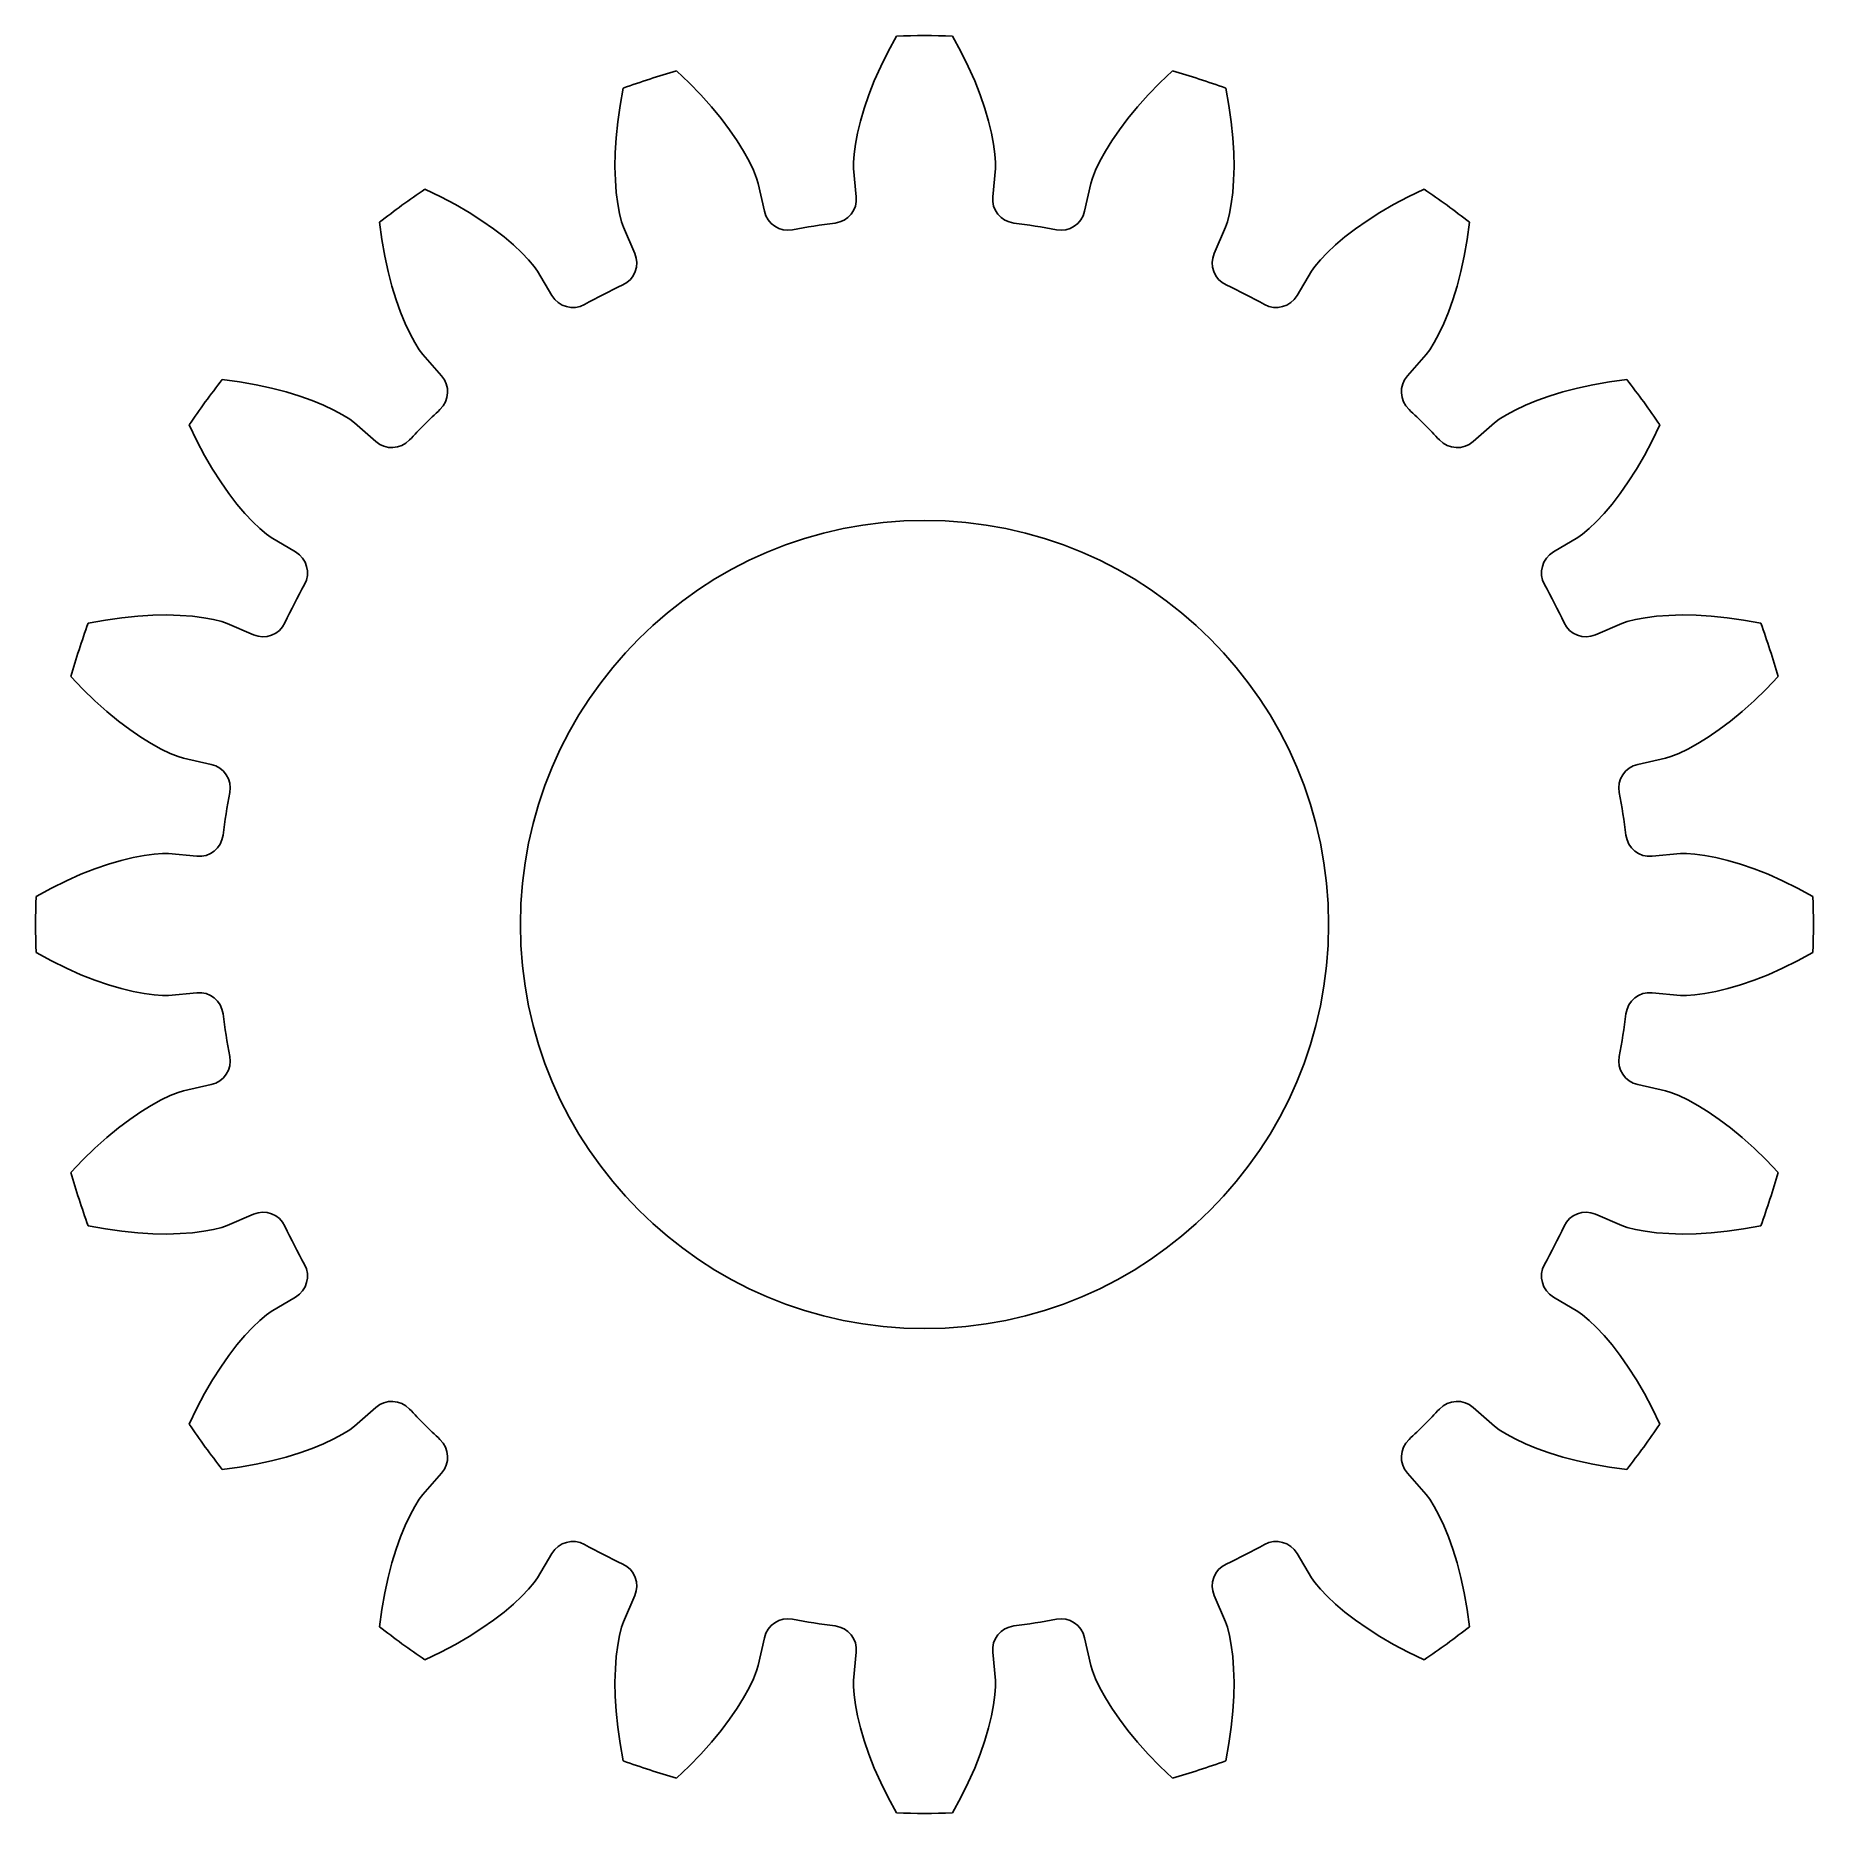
# Model space of a CAD drawing. Header units: millimetres. Extents: x -11 to 11, y -11 to 11.
import ezdxf

# ---------------------------------------------------------------- set-up
doc = ezdxf.new("R2010")
doc.units = ezdxf.units.MM

msp = doc.modelspace()

# ---------------------------------------------------------------- linework, layer by layer
at = {"layer": 'shaft'}
msp.add_circle((0, 0), 5, dxfattribs=at)
at = {"layer": 'sun'}
for p, q in [((-0.450509, 10.803797), (-0.541613, 10.618097)), ((-0.347382, 10.994513), (-0.450509, 10.803797)), ((0.450509, 10.803797), (0.347382, 10.994513)), ((0.541613, 10.618097), (0.450509, 10.803797)), ((-2.910098, 10.414237), (-3.067111, 10.563751)), ((-0.541613, 10.618097), (-0.621024, 10.438112)), ((0.621024, 10.438112), (0.541613, 10.618097)), ((3.067111, 10.563751), (2.910098, 10.414237)), ((-3.727872, 10.349057), (-3.767016, 10.135807)), ((-2.766068, 10.265778), (-2.910098, 10.414237)), ((-0.621024, 10.438112), (-0.689069, 10.264603)), ((0.689069, 10.264603), (0.621024, 10.438112)), ((2.910098, 10.414237), (2.766068, 10.265778)), ((3.767016, 10.135807), (3.727872, 10.349057)), ((-3.767016, 10.135807), (-3.796277, 9.931043)), ((-2.634926, 10.119142), (-2.766068, 10.265778)), ((-0.689069, 10.264603), (-0.74608, 10.098424)), ((0.74608, 10.098424), (0.689069, 10.264603)), ((2.766068, 10.265778), (2.634926, 10.119142)), ((3.796277, 9.931043), (3.767016, 10.135807)), ((-3.796277, 9.931043), (-3.816183, 9.735328)), ((-2.516593, 9.975152), (-2.634926, 10.119142)), ((-2.411021, 9.834723), (-2.516593, 9.975152)), ((-0.792388, 9.940575), (-0.828328, 9.792304)), ((-0.74608, 10.098424), (-0.792388, 9.940575)), ((0.792388, 9.940575), (0.74608, 10.098424)), ((0.828328, 9.792304), (0.792388, 9.940575)), ((2.516593, 9.975152), (2.411021, 9.834723)), ((2.634926, 10.119142), (2.516593, 9.975152)), ((3.816183, 9.735328), (3.796277, 9.931043)), ((-3.816183, 9.735328), (-3.82728, 9.549284)), ((-2.318201, 9.69891), (-2.411021, 9.834723)), ((-2.238202, 9.569002), (-2.318201, 9.69891)), ((-0.828328, 9.792304), (-0.854245, 9.655285)), ((0.854245, 9.655285), (0.828328, 9.792304)), ((2.318201, 9.69891), (2.238202, 9.569002)), ((2.411021, 9.834723), (2.318201, 9.69891)), ((3.82728, 9.549284), (3.816183, 9.735328)), ((-3.82728, 9.549284), (-3.830148, 9.37362)), ((-2.171212, 9.446698), (-2.238202, 9.569002)), ((-0.870514, 9.532035), (-0.877619, 9.427145)), ((-0.854245, 9.655285), (-0.870514, 9.532035)), ((0.870514, 9.532035), (0.854245, 9.655285)), ((0.877619, 9.427145), (0.870514, 9.532035)), ((2.238202, 9.569002), (2.171212, 9.446698)), ((3.830148, 9.37362), (3.82728, 9.549284)), ((-3.830148, 9.37362), (-3.825412, 9.209187)), ((-2.117653, 9.334508), (-2.171212, 9.446698)), ((-2.078483, 9.236946), (-2.117653, 9.334508)), ((-0.877619, 9.427145), (-0.876811, 9.35593)), ((-0.876811, 9.35593), (-0.843976, 9.005565)), ((0.843976, 9.005565), (0.876811, 9.35593)), ((0.876811, 9.35593), (0.877619, 9.427145)), ((2.117653, 9.334508), (2.078483, 9.236946)), ((2.171212, 9.446698), (2.117653, 9.334508)), ((3.825412, 9.209187), (3.830148, 9.37362)), ((-5.985844, 9.005258), (-6.181375, 9.098934)), ((-3.825412, 9.209187), (-3.813775, 9.057067)), ((-3.813775, 9.057067), (-3.796082, 8.918745)), ((-2.057245, 9.168968), (-2.078483, 9.236946)), ((-1.980204, 8.825604), (-2.057245, 9.168968)), ((2.057245, 9.168968), (1.980204, 8.825604)), ((2.078483, 9.236946), (2.057245, 9.168968)), ((3.796082, 8.918745), (3.813775, 9.057067)), ((3.813775, 9.057067), (3.825412, 9.209187)), ((6.181375, 9.098934), (5.985844, 9.005258)), ((-5.802986, 8.908573), (-5.985844, 9.005258)), ((-5.63295, 8.809639), (-5.802986, 8.908573)), ((-5.475914, 8.709263), (-5.63295, 8.809639)), ((-3.796082, 8.918745), (-3.773469, 8.7965)), ((3.773469, 8.7965), (3.796082, 8.918745)), ((5.63295, 8.809639), (5.475914, 8.709263)), ((5.802986, 8.908573), (5.63295, 8.809639)), ((5.985844, 9.005258), (5.802986, 8.908573)), ((-6.743451, 8.690562), (-6.714782, 8.475653)), ((-5.332113, 8.608331), (-5.475914, 8.709263)), ((-5.201868, 8.507848), (-5.332113, 8.608331)), ((-3.773469, 8.7965), (-3.747813, 8.694548)), ((-3.747813, 8.694548), (-3.725038, 8.627069)), ((-3.725038, 8.627069), (-3.585541, 8.303999)), ((3.585541, 8.303999), (3.725038, 8.627069)), ((3.725038, 8.627069), (3.747813, 8.694548)), ((3.747813, 8.694548), (3.773469, 8.7965)), ((5.332113, 8.608331), (5.201868, 8.507848)), ((5.475914, 8.709263), (5.332113, 8.608331)), ((6.714782, 8.475653), (6.743451, 8.690562)), ((-6.714782, 8.475653), (-6.679335, 8.271869)), ((-5.085641, 8.409019), (-5.201868, 8.507848)), ((-4.984136, 8.313402), (-5.085641, 8.409019)), ((5.085641, 8.409019), (4.984136, 8.313402)), ((5.201868, 8.507848), (5.085641, 8.409019)), ((6.679335, 8.271869), (6.714782, 8.475653)), ((-6.679335, 8.271869), (-6.637787, 8.079582)), ((-4.898529, 8.223254), (-4.984136, 8.313402)), ((-4.831128, 8.142572), (-4.898529, 8.223254)), ((-4.789923, 8.084483), (-4.831128, 8.142572)), ((4.831128, 8.142572), (4.789923, 8.084483)), ((4.898529, 8.223254), (4.831128, 8.142572)), ((4.984136, 8.313402), (4.898529, 8.223254)), ((6.637787, 8.079582), (6.679335, 8.271869)), ((-6.637787, 8.079582), (-6.590851, 7.899214)), ((-4.610548, 7.781732), (-4.789923, 8.084483)), ((4.789923, 8.084483), (4.610548, 7.781732)), ((6.590851, 7.899214), (6.637787, 8.079582)), ((-6.590851, 7.899214), (-6.539296, 7.731262)), ((-6.539296, 7.731262), (-6.483978, 7.57634)), ((6.483978, 7.57634), (6.539296, 7.731262)), ((6.539296, 7.731262), (6.590851, 7.899214)), ((-6.483978, 7.57634), (-6.425903, 7.435261)), ((6.425903, 7.435261), (6.483978, 7.57634)), ((-6.425903, 7.435261), (-6.366332, 7.309177)), ((-6.366332, 7.309177), (-6.30705, 7.199903)), ((6.30705, 7.199903), (6.366332, 7.309177)), ((6.366332, 7.309177), (6.425903, 7.435261)), ((-6.30705, 7.199903), (-6.251145, 7.110869)), ((-6.251145, 7.110869), (-6.208633, 7.05373)), ((-6.208633, 7.05373), (-5.976129, 6.789579)), ((5.976129, 6.789579), (6.208633, 7.05373)), ((6.208633, 7.05373), (6.251145, 7.110869)), ((6.251145, 7.110869), (6.30705, 7.199903)), ((-8.475653, 6.714782), (-8.690562, 6.743451)), ((-8.271869, 6.679335), (-8.475653, 6.714782)), ((-8.079582, 6.637787), (-8.271869, 6.679335)), ((-7.899214, 6.590851), (-8.079582, 6.637787)), ((8.079582, 6.637787), (7.899214, 6.590851)), ((8.271869, 6.679335), (8.079582, 6.637787)), ((8.475653, 6.714782), (8.271869, 6.679335)), ((8.690562, 6.743451), (8.475653, 6.714782)), ((-7.731262, 6.539296), (-7.899214, 6.590851)), ((-7.57634, 6.483978), (-7.731262, 6.539296)), ((-7.435261, 6.425903), (-7.57634, 6.483978)), ((-7.309177, 6.366332), (-7.435261, 6.425903)), ((7.435261, 6.425903), (7.309177, 6.366332)), ((7.57634, 6.483978), (7.435261, 6.425903)), ((7.731262, 6.539296), (7.57634, 6.483978)), ((7.899214, 6.590851), (7.731262, 6.539296)), ((-9.098934, 6.181375), (-9.005258, 5.985844)), ((-7.199903, 6.30705), (-7.309177, 6.366332)), ((-7.110869, 6.251145), (-7.199903, 6.30705)), ((-7.05373, 6.208633), (-7.110869, 6.251145)), ((-6.789579, 5.976129), (-7.05373, 6.208633)), ((7.05373, 6.208633), (6.789579, 5.976129)), ((7.110869, 6.251145), (7.05373, 6.208633)), ((7.199903, 6.30705), (7.110869, 6.251145)), ((7.309177, 6.366332), (7.199903, 6.30705)), ((9.005258, 5.985844), (9.098934, 6.181375)), ((-9.005258, 5.985844), (-8.908573, 5.802986)), ((8.908573, 5.802986), (9.005258, 5.985844)), ((-8.908573, 5.802986), (-8.809639, 5.63295)), ((8.809639, 5.63295), (8.908573, 5.802986)), ((-8.809639, 5.63295), (-8.709263, 5.475914)), ((8.709263, 5.475914), (8.809639, 5.63295)), ((-8.709263, 5.475914), (-8.608331, 5.332113)), ((-8.608331, 5.332113), (-8.507848, 5.201868)), ((8.507848, 5.201868), (8.608331, 5.332113)), ((8.608331, 5.332113), (8.709263, 5.475914)), ((-8.507848, 5.201868), (-8.409019, 5.085641)), ((-8.409019, 5.085641), (-8.313402, 4.984136)), ((8.313402, 4.984136), (8.409019, 5.085641)), ((8.409019, 5.085641), (8.507848, 5.201868)), ((-8.313402, 4.984136), (-8.223254, 4.898529)), ((-8.223254, 4.898529), (-8.142572, 4.831128)), ((8.142572, 4.831128), (8.223254, 4.898529)), ((8.223254, 4.898529), (8.313402, 4.984136)), ((-8.142572, 4.831128), (-8.084483, 4.789923)), ((-8.084483, 4.789923), (-7.781732, 4.610548)), ((7.781732, 4.610548), (8.084483, 4.789923)), ((8.084483, 4.789923), (8.142572, 4.831128)), ((-10.135807, 3.767016), (-10.349057, 3.727872)), ((-9.931043, 3.796277), (-10.135807, 3.767016)), ((-9.735328, 3.816183), (-9.931043, 3.796277)), ((-9.549284, 3.82728), (-9.735328, 3.816183)), ((-9.37362, 3.830148), (-9.549284, 3.82728)), ((-9.209187, 3.825412), (-9.37362, 3.830148)), ((-9.057067, 3.813775), (-9.209187, 3.825412)), ((-8.918745, 3.796082), (-9.057067, 3.813775)), ((-8.7965, 3.773469), (-8.918745, 3.796082)), ((-8.694548, 3.747813), (-8.7965, 3.773469)), ((-8.627069, 3.725038), (-8.694548, 3.747813)), ((8.694548, 3.747813), (8.627069, 3.725038)), ((8.7965, 3.773469), (8.694548, 3.747813)), ((8.918745, 3.796082), (8.7965, 3.773469)), ((9.057067, 3.813775), (8.918745, 3.796082)), ((9.209187, 3.825412), (9.057067, 3.813775)), ((9.37362, 3.830148), (9.209187, 3.825412)), ((9.549284, 3.82728), (9.37362, 3.830148)), ((9.735328, 3.816183), (9.549284, 3.82728)), ((9.931043, 3.796277), (9.735328, 3.816183)), ((10.135807, 3.767016), (9.931043, 3.796277)), ((10.349057, 3.727872), (10.135807, 3.767016)), ((-8.303999, 3.585541), (-8.627069, 3.725038)), ((8.627069, 3.725038), (8.303999, 3.585541)), ((-10.563751, 3.067111), (-10.414237, 2.910098)), ((-10.414237, 2.910098), (-10.265778, 2.766068)), ((10.265778, 2.766068), (10.414237, 2.910098)), ((10.414237, 2.910098), (10.563751, 3.067111)), ((-10.265778, 2.766068), (-10.119142, 2.634926)), ((10.119142, 2.634926), (10.265778, 2.766068)), ((-10.119142, 2.634926), (-9.975152, 2.516593)), ((-9.975152, 2.516593), (-9.834723, 2.411021)), ((9.834723, 2.411021), (9.975152, 2.516593)), ((9.975152, 2.516593), (10.119142, 2.634926)), ((-9.834723, 2.411021), (-9.69891, 2.318201)), ((-9.69891, 2.318201), (-9.569002, 2.238202)), ((-9.569002, 2.238202), (-9.446698, 2.171212)), ((9.446698, 2.171212), (9.569002, 2.238202)), ((9.569002, 2.238202), (9.69891, 2.318201)), ((9.69891, 2.318201), (9.834723, 2.411021)), ((-9.446698, 2.171212), (-9.334508, 2.117653)), ((-9.334508, 2.117653), (-9.236946, 2.078483)), ((-9.236946, 2.078483), (-9.168968, 2.057245)), ((-9.168968, 2.057245), (-8.825604, 1.980204)), ((8.825604, 1.980204), (9.168968, 2.057245)), ((9.168968, 2.057245), (9.236946, 2.078483)), ((9.236946, 2.078483), (9.334508, 2.117653)), ((9.334508, 2.117653), (9.446698, 2.171212)), ((-10.264603, 0.689069), (-10.438112, 0.621024)), ((-10.098424, 0.74608), (-10.264603, 0.689069)), ((-9.940575, 0.792388), (-10.098424, 0.74608)), ((-9.792304, 0.828328), (-9.940575, 0.792388)), ((-9.655285, 0.854245), (-9.792304, 0.828328)), ((-9.532035, 0.870514), (-9.655285, 0.854245)), ((-9.427145, 0.877619), (-9.532035, 0.870514)), ((-9.35593, 0.876811), (-9.427145, 0.877619)), ((-9.005565, 0.843976), (-9.35593, 0.876811)), ((9.35593, 0.876811), (9.005565, 0.843976)), ((9.427145, 0.877619), (9.35593, 0.876811)), ((9.532035, 0.870514), (9.427145, 0.877619)), ((9.655285, 0.854245), (9.532035, 0.870514)), ((9.792304, 0.828328), (9.655285, 0.854245)), ((9.940575, 0.792388), (9.792304, 0.828328)), ((10.098424, 0.74608), (9.940575, 0.792388)), ((10.264603, 0.689069), (10.098424, 0.74608)), ((10.438112, 0.621024), (10.264603, 0.689069)), ((-10.803797, 0.450509), (-10.994513, 0.347382)), ((-10.618097, 0.541613), (-10.803797, 0.450509)), ((-10.438112, 0.621024), (-10.618097, 0.541613)), ((10.618097, 0.541613), (10.438112, 0.621024)), ((10.803797, 0.450509), (10.618097, 0.541613)), ((10.994513, 0.347382), (10.803797, 0.450509)), ((-10.994513, -0.347382), (-10.803797, -0.450509)), ((10.803797, -0.450509), (10.994513, -0.347382)), ((-10.803797, -0.450509), (-10.618097, -0.541613)), ((-10.618097, -0.541613), (-10.438112, -0.621024)), ((-10.438112, -0.621024), (-10.264603, -0.689069)), ((10.264603, -0.689069), (10.438112, -0.621024)), ((10.438112, -0.621024), (10.618097, -0.541613)), ((10.618097, -0.541613), (10.803797, -0.450509)), ((-10.264603, -0.689069), (-10.098424, -0.74608)), ((-10.098424, -0.74608), (-9.940575, -0.792388)), ((-9.940575, -0.792388), (-9.792304, -0.828328)), ((-9.792304, -0.828328), (-9.655285, -0.854245)), ((-9.655285, -0.854245), (-9.532035, -0.870514)), ((-9.532035, -0.870514), (-9.427145, -0.877619)), ((-9.427145, -0.877619), (-9.35593, -0.876811)), ((-9.35593, -0.876811), (-9.005565, -0.843976)), ((9.005565, -0.843976), (9.35593, -0.876811)), ((9.35593, -0.876811), (9.427145, -0.877619)), ((9.427145, -0.877619), (9.532035, -0.870514)), ((9.532035, -0.870514), (9.655285, -0.854245)), ((9.655285, -0.854245), (9.792304, -0.828328)), ((9.792304, -0.828328), (9.940575, -0.792388)), ((9.940575, -0.792388), (10.098424, -0.74608)), ((10.098424, -0.74608), (10.264603, -0.689069)), ((-9.446698, -2.171212), (-9.569002, -2.238202)), ((-9.334508, -2.117653), (-9.446698, -2.171212)), ((-9.236946, -2.078483), (-9.334508, -2.117653)), ((-9.168968, -2.057245), (-9.236946, -2.078483)), ((-8.825604, -1.980204), (-9.168968, -2.057245)), ((9.168968, -2.057245), (8.825604, -1.980204)), ((9.236946, -2.078483), (9.168968, -2.057245)), ((9.334508, -2.117653), (9.236946, -2.078483)), ((9.446698, -2.171212), (9.334508, -2.117653)), ((9.569002, -2.238202), (9.446698, -2.171212)), ((-9.834723, -2.411021), (-9.975152, -2.516593)), ((-9.69891, -2.318201), (-9.834723, -2.411021)), ((-9.569002, -2.238202), (-9.69891, -2.318201)), ((9.69891, -2.318201), (9.569002, -2.238202)), ((9.834723, -2.411021), (9.69891, -2.318201)), ((9.975152, -2.516593), (9.834723, -2.411021)), ((-10.119142, -2.634926), (-10.265778, -2.766068)), ((-9.975152, -2.516593), (-10.119142, -2.634926)), ((10.119142, -2.634926), (9.975152, -2.516593)), ((10.265778, -2.766068), (10.119142, -2.634926)), ((-10.265778, -2.766068), (-10.414237, -2.910098)), ((10.414237, -2.910098), (10.265778, -2.766068)), ((-10.414237, -2.910098), (-10.563751, -3.067111)), ((10.563751, -3.067111), (10.414237, -2.910098)), ((-10.349057, -3.727872), (-10.135807, -3.767016)), ((-8.694548, -3.747813), (-8.627069, -3.725038)), ((-8.627069, -3.725038), (-8.303999, -3.585541)), ((8.303999, -3.585541), (8.627069, -3.725038)), ((8.627069, -3.725038), (8.694548, -3.747813)), ((10.135807, -3.767016), (10.349057, -3.727872)), ((-10.135807, -3.767016), (-9.931043, -3.796277)), ((-9.931043, -3.796277), (-9.735328, -3.816183)), ((-9.735328, -3.816183), (-9.549284, -3.82728)), ((-9.549284, -3.82728), (-9.37362, -3.830148)), ((-9.37362, -3.830148), (-9.209187, -3.825412)), ((-9.209187, -3.825412), (-9.057067, -3.813775)), ((-9.057067, -3.813775), (-8.918745, -3.796082)), ((-8.918745, -3.796082), (-8.7965, -3.773469)), ((-8.7965, -3.773469), (-8.694548, -3.747813)), ((8.694548, -3.747813), (8.7965, -3.773469)), ((8.7965, -3.773469), (8.918745, -3.796082)), ((8.918745, -3.796082), (9.057067, -3.813775)), ((9.057067, -3.813775), (9.209187, -3.825412)), ((9.209187, -3.825412), (9.37362, -3.830148)), ((9.37362, -3.830148), (9.549284, -3.82728)), ((9.549284, -3.82728), (9.735328, -3.816183)), ((9.735328, -3.816183), (9.931043, -3.796277)), ((9.931043, -3.796277), (10.135807, -3.767016)), ((-7.781732, -4.610548), (-8.084483, -4.789923)), ((8.084483, -4.789923), (7.781732, -4.610548)), ((-8.142572, -4.831128), (-8.223254, -4.898529)), ((-8.084483, -4.789923), (-8.142572, -4.831128)), ((8.142572, -4.831128), (8.084483, -4.789923)), ((8.223254, -4.898529), (8.142572, -4.831128)), ((-8.313402, -4.984136), (-8.409019, -5.085641)), ((-8.223254, -4.898529), (-8.313402, -4.984136)), ((8.313402, -4.984136), (8.223254, -4.898529)), ((8.409019, -5.085641), (8.313402, -4.984136)), ((-8.507848, -5.201868), (-8.608331, -5.332113)), ((-8.409019, -5.085641), (-8.507848, -5.201868)), ((8.507848, -5.201868), (8.409019, -5.085641)), ((8.608331, -5.332113), (8.507848, -5.201868)), ((-8.709263, -5.475914), (-8.809639, -5.63295)), ((-8.608331, -5.332113), (-8.709263, -5.475914)), ((8.709263, -5.475914), (8.608331, -5.332113)), ((8.809639, -5.63295), (8.709263, -5.475914)), ((-8.809639, -5.63295), (-8.908573, -5.802986)), ((8.908573, -5.802986), (8.809639, -5.63295)), ((-8.908573, -5.802986), (-9.005258, -5.985844)), ((9.005258, -5.985844), (8.908573, -5.802986)), ((-9.005258, -5.985844), (-9.098934, -6.181375)), ((-7.05373, -6.208633), (-6.789579, -5.976129)), ((6.789579, -5.976129), (7.05373, -6.208633)), ((9.098934, -6.181375), (9.005258, -5.985844)), ((-7.435261, -6.425903), (-7.309177, -6.366332)), ((-7.309177, -6.366332), (-7.199903, -6.30705)), ((-7.199903, -6.30705), (-7.110869, -6.251145)), ((-7.110869, -6.251145), (-7.05373, -6.208633)), ((7.05373, -6.208633), (7.110869, -6.251145)), ((7.110869, -6.251145), (7.199903, -6.30705)), ((7.199903, -6.30705), (7.309177, -6.366332)), ((7.309177, -6.366332), (7.435261, -6.425903)), ((-8.079582, -6.637787), (-7.899214, -6.590851)), ((-7.899214, -6.590851), (-7.731262, -6.539296)), ((-7.731262, -6.539296), (-7.57634, -6.483978)), ((-7.57634, -6.483978), (-7.435261, -6.425903)), ((7.435261, -6.425903), (7.57634, -6.483978)), ((7.57634, -6.483978), (7.731262, -6.539296)), ((7.731262, -6.539296), (7.899214, -6.590851)), ((7.899214, -6.590851), (8.079582, -6.637787)), ((-8.690562, -6.743451), (-8.475653, -6.714782)), ((-8.475653, -6.714782), (-8.271869, -6.679335)), ((-8.271869, -6.679335), (-8.079582, -6.637787)), ((-5.976129, -6.789579), (-6.208633, -7.05373)), ((6.208633, -7.05373), (5.976129, -6.789579)), ((8.079582, -6.637787), (8.271869, -6.679335)), ((8.271869, -6.679335), (8.475653, -6.714782)), ((8.475653, -6.714782), (8.690562, -6.743451)), ((-6.30705, -7.199903), (-6.366332, -7.309177)), ((-6.251145, -7.110869), (-6.30705, -7.199903)), ((-6.208633, -7.05373), (-6.251145, -7.110869)), ((6.251145, -7.110869), (6.208633, -7.05373)), ((6.30705, -7.199903), (6.251145, -7.110869)), ((6.366332, -7.309177), (6.30705, -7.199903)), ((-6.425903, -7.435261), (-6.483978, -7.57634)), ((-6.366332, -7.309177), (-6.425903, -7.435261)), ((6.425903, -7.435261), (6.366332, -7.309177)), ((6.483978, -7.57634), (6.425903, -7.435261)), ((-6.483978, -7.57634), (-6.539296, -7.731262)), ((6.539296, -7.731262), (6.483978, -7.57634)), ((-6.590851, -7.899214), (-6.637787, -8.079582)), ((-6.539296, -7.731262), (-6.590851, -7.899214)), ((-4.789923, -8.084483), (-4.610548, -7.781732)), ((4.610548, -7.781732), (4.789923, -8.084483)), ((6.590851, -7.899214), (6.539296, -7.731262)), ((6.637787, -8.079582), (6.590851, -7.899214)), ((-6.637787, -8.079582), (-6.679335, -8.271869)), ((-4.831128, -8.142572), (-4.789923, -8.084483)), ((4.789923, -8.084483), (4.831128, -8.142572)), ((6.679335, -8.271869), (6.637787, -8.079582)), ((-6.679335, -8.271869), (-6.714782, -8.475653)), ((-5.085641, -8.409019), (-4.984136, -8.313402)), ((-4.984136, -8.313402), (-4.898529, -8.223254)), ((-4.898529, -8.223254), (-4.831128, -8.142572)), ((-3.585541, -8.303999), (-3.725038, -8.627069)), ((3.725038, -8.627069), (3.585541, -8.303999)), ((4.831128, -8.142572), (4.898529, -8.223254)), ((4.898529, -8.223254), (4.984136, -8.313402)), ((4.984136, -8.313402), (5.085641, -8.409019)), ((6.714782, -8.475653), (6.679335, -8.271869)), ((-6.714782, -8.475653), (-6.743451, -8.690562)), ((-5.332113, -8.608331), (-5.201868, -8.507848)), ((-5.201868, -8.507848), (-5.085641, -8.409019)), ((5.085641, -8.409019), (5.201868, -8.507848)), ((5.201868, -8.507848), (5.332113, -8.608331)), ((6.743451, -8.690562), (6.714782, -8.475653)), ((-5.63295, -8.809639), (-5.475914, -8.709263)), ((-5.475914, -8.709263), (-5.332113, -8.608331)), ((-3.773469, -8.7965), (-3.796082, -8.918745)), ((-3.747813, -8.694548), (-3.773469, -8.7965)), ((-3.725038, -8.627069), (-3.747813, -8.694548)), ((3.747813, -8.694548), (3.725038, -8.627069)), ((3.773469, -8.7965), (3.747813, -8.694548)), ((3.796082, -8.918745), (3.773469, -8.7965)), ((5.332113, -8.608331), (5.475914, -8.709263)), ((5.475914, -8.709263), (5.63295, -8.809639)), ((-6.181375, -9.098934), (-5.985844, -9.005258)), ((-5.985844, -9.005258), (-5.802986, -8.908573)), ((-5.802986, -8.908573), (-5.63295, -8.809639)), ((-3.796082, -8.918745), (-3.813775, -9.057067)), ((-2.057245, -9.168968), (-1.980204, -8.825604)), ((-0.843976, -9.005565), (-0.876811, -9.35593)), ((0.876811, -9.35593), (0.843976, -9.005565)), ((1.980204, -8.825604), (2.057245, -9.168968)), ((3.813775, -9.057067), (3.796082, -8.918745)), ((5.63295, -8.809639), (5.802986, -8.908573)), ((5.802986, -8.908573), (5.985844, -9.005258)), ((5.985844, -9.005258), (6.181375, -9.098934)), ((-3.825412, -9.209187), (-3.830148, -9.37362)), ((-3.813775, -9.057067), (-3.825412, -9.209187)), ((-2.117653, -9.334508), (-2.078483, -9.236946)), ((-2.078483, -9.236946), (-2.057245, -9.168968)), ((2.057245, -9.168968), (2.078483, -9.236946)), ((2.078483, -9.236946), (2.117653, -9.334508)), ((3.825412, -9.209187), (3.813775, -9.057067)), ((3.830148, -9.37362), (3.825412, -9.209187)), ((-3.830148, -9.37362), (-3.82728, -9.549284)), ((-2.238202, -9.569002), (-2.171212, -9.446698)), ((-2.171212, -9.446698), (-2.117653, -9.334508)), ((-0.876811, -9.35593), (-0.877619, -9.427145)), ((-0.877619, -9.427145), (-0.870514, -9.532035)), ((0.870514, -9.532035), (0.877619, -9.427145)), ((0.877619, -9.427145), (0.876811, -9.35593)), ((2.117653, -9.334508), (2.171212, -9.446698)), ((2.171212, -9.446698), (2.238202, -9.569002)), ((3.82728, -9.549284), (3.830148, -9.37362)), ((-3.82728, -9.549284), (-3.816183, -9.735328)), ((-2.318201, -9.69891), (-2.238202, -9.569002)), ((-0.870514, -9.532035), (-0.854245, -9.655285)), ((-0.854245, -9.655285), (-0.828328, -9.792304)), ((0.828328, -9.792304), (0.854245, -9.655285)), ((0.854245, -9.655285), (0.870514, -9.532035)), ((2.238202, -9.569002), (2.318201, -9.69891)), ((3.816183, -9.735328), (3.82728, -9.549284)), ((-3.816183, -9.735328), (-3.796277, -9.931043)), ((-2.516593, -9.975152), (-2.411021, -9.834723)), ((-2.411021, -9.834723), (-2.318201, -9.69891)), ((-0.828328, -9.792304), (-0.792388, -9.940575)), ((0.792388, -9.940575), (0.828328, -9.792304)), ((2.318201, -9.69891), (2.411021, -9.834723)), ((2.411021, -9.834723), (2.516593, -9.975152)), ((3.796277, -9.931043), (3.816183, -9.735328)), ((-3.796277, -9.931043), (-3.767016, -10.135807)), ((-2.766068, -10.265778), (-2.634926, -10.119142)), ((-2.634926, -10.119142), (-2.516593, -9.975152)), ((-0.792388, -9.940575), (-0.74608, -10.098424)), ((-0.74608, -10.098424), (-0.689069, -10.264603)), ((0.689069, -10.264603), (0.74608, -10.098424)), ((0.74608, -10.098424), (0.792388, -9.940575)), ((2.516593, -9.975152), (2.634926, -10.119142)), ((2.634926, -10.119142), (2.766068, -10.265778)), ((3.767016, -10.135807), (3.796277, -9.931043)), ((-3.767016, -10.135807), (-3.727872, -10.349057)), ((-2.910098, -10.414237), (-2.766068, -10.265778)), ((-0.689069, -10.264603), (-0.621024, -10.438112)), ((0.621024, -10.438112), (0.689069, -10.264603)), ((2.766068, -10.265778), (2.910098, -10.414237)), ((3.727872, -10.349057), (3.767016, -10.135807)), ((-3.067111, -10.563751), (-2.910098, -10.414237)), ((-0.621024, -10.438112), (-0.541613, -10.618097)), ((0.541613, -10.618097), (0.621024, -10.438112)), ((2.910098, -10.414237), (3.067111, -10.563751)), ((-0.541613, -10.618097), (-0.450509, -10.803797)), ((0.450509, -10.803797), (0.541613, -10.618097)), ((-0.450509, -10.803797), (-0.347382, -10.994513)), ((0.347382, -10.994513), (0.450509, -10.803797))]:
    msp.add_line(p, q, dxfattribs=at)
for centre, radius, start, end in [((0, 0), 11, 88.190287, 91.809713), ((0, 0), 11, 106.190287, 109.809713), ((0, 0), 11, 70.190287, 73.809713), ((0, 0), 11, 124.190287, 127.809713), ((0, 0), 11, 52.190287, 55.809713), ((-1.687482, 8.891283), 0.3, 192.646042, 280.746386), ((-1.142667, 8.977573), 0.3, 277.253614, 5.353958), ((1.142667, 8.977573), 0.3, 174.646042, 262.746386), ((1.687482, 8.891283), 0.3, 259.253614, 347.353958), ((0, 0), 8.75, 97.253614, 100.746386), ((0, 0), 8.75, 79.253614, 82.746386), ((-3.860963, 8.185076), 0.3, 295.253614, 23.353958), ((3.860963, 8.185076), 0.3, 156.646042, 244.746386), ((-4.352448, 7.934652), 0.3, 210.646042, 298.746386), ((0, 0), 8.75, 115.253614, 118.746386), ((0, 0), 8.75, 61.253614, 64.746386), ((4.352448, 7.934652), 0.3, 241.253614, 329.353958), ((0, 0), 11, 142.190287, 145.809713), ((-6.201322, 6.591366), 0.3, 313.253614, 41.353958), ((6.201322, 6.591366), 0.3, 138.646042, 226.746386), ((0, 0), 11, 34.190287, 37.809713), ((0, 0), 8.75, 133.253614, 136.746386), ((0, 0), 8.75, 43.253614, 46.746386), ((-6.591366, 6.201322), 0.3, 228.646042, 316.746386), ((6.591366, 6.201322), 0.3, 223.253614, 311.353958), ((-7.934652, 4.352448), 0.3, 331.253614, 59.353958), ((7.934652, 4.352448), 0.3, 120.646042, 208.746386), ((0, 0), 8.75, 151.253614, 154.746386), ((0, 0), 8.75, 25.253614, 28.746386), ((0, 0), 11, 160.190287, 163.809713), ((-8.185076, 3.860963), 0.3, 246.646042, 334.746386), ((8.185076, 3.860963), 0.3, 205.253614, 293.353958), ((0, 0), 11, 16.190287, 19.809713), ((-8.891283, 1.687482), 0.3, 349.253614, 77.353958), ((8.891283, 1.687482), 0.3, 102.646042, 190.746386), ((0, 0), 8.75, 169.253614, 172.746386), ((0, 0), 8.75, 7.253614, 10.746386), ((-8.977573, 1.142667), 0.3, 264.646042, 352.746386), ((8.977573, 1.142667), 0.3, 187.253614, 275.353958), ((0, 0), 11, 178.190287, 181.809713), ((0, 0), 11, 358.190287, 1.809713), ((-8.977573, -1.142667), 0.3, 7.253614, 95.353958), ((8.977573, -1.142667), 0.3, 84.646042, 172.746386), ((0, 0), 8.75, 187.253614, 190.746386), ((0, 0), 8.75, 349.253614, 352.746386), ((-8.891283, -1.687482), 0.3, 282.646042, 10.746386), ((8.891283, -1.687482), 0.3, 169.253614, 257.353958), ((0, 0), 11, 196.190287, 199.809713), ((0, 0), 11, 340.190287, 343.809713), ((-8.185076, -3.860963), 0.3, 25.253614, 113.353958), ((0, 0), 8.75, 205.253614, 208.746386), ((0, 0), 8.75, 331.253614, 334.746386), ((8.185076, -3.860963), 0.3, 66.646042, 154.746386), ((-7.934652, -4.352448), 0.3, 300.646042, 28.746386), ((7.934652, -4.352448), 0.3, 151.253614, 239.353958), ((-6.591366, -6.201322), 0.3, 43.253614, 131.353958), ((6.591366, -6.201322), 0.3, 48.646042, 136.746386), ((0, 0), 8.75, 223.253614, 226.746386), ((0, 0), 8.75, 313.253614, 316.746386), ((0, 0), 11, 214.190287, 217.809713), ((-6.201322, -6.591366), 0.3, 318.646042, 46.746386), ((6.201322, -6.591366), 0.3, 133.253614, 221.353958), ((0, 0), 11, 322.190287, 325.809713), ((-4.352448, -7.934652), 0.3, 61.253614, 149.353958), ((0, 0), 8.75, 241.253614, 244.746386), ((0, 0), 8.75, 295.253614, 298.746386), ((4.352448, -7.934652), 0.3, 30.646042, 118.746386), ((-3.860963, -8.185076), 0.3, 336.646042, 64.746386), ((3.860963, -8.185076), 0.3, 115.253614, 203.353958), ((0, 0), 11, 232.190287, 235.809713), ((-1.687482, -8.891283), 0.3, 79.253614, 167.353958), ((0, 0), 8.75, 259.253614, 262.746386), ((-1.142667, -8.977573), 0.3, 354.646042, 82.746386), ((1.142667, -8.977573), 0.3, 97.253614, 185.353958), ((0, 0), 8.75, 277.253614, 280.746386), ((1.687482, -8.891283), 0.3, 12.646042, 100.746386), ((0, 0), 11, 304.190287, 307.809713), ((0, 0), 11, 250.190287, 253.809713), ((0, 0), 11, 286.190287, 289.809713), ((0, 0), 11, 268.190287, 271.809713)]:
    msp.add_arc(centre, radius, start, end, dxfattribs=at)

doc.saveas('drawing.dxf')
